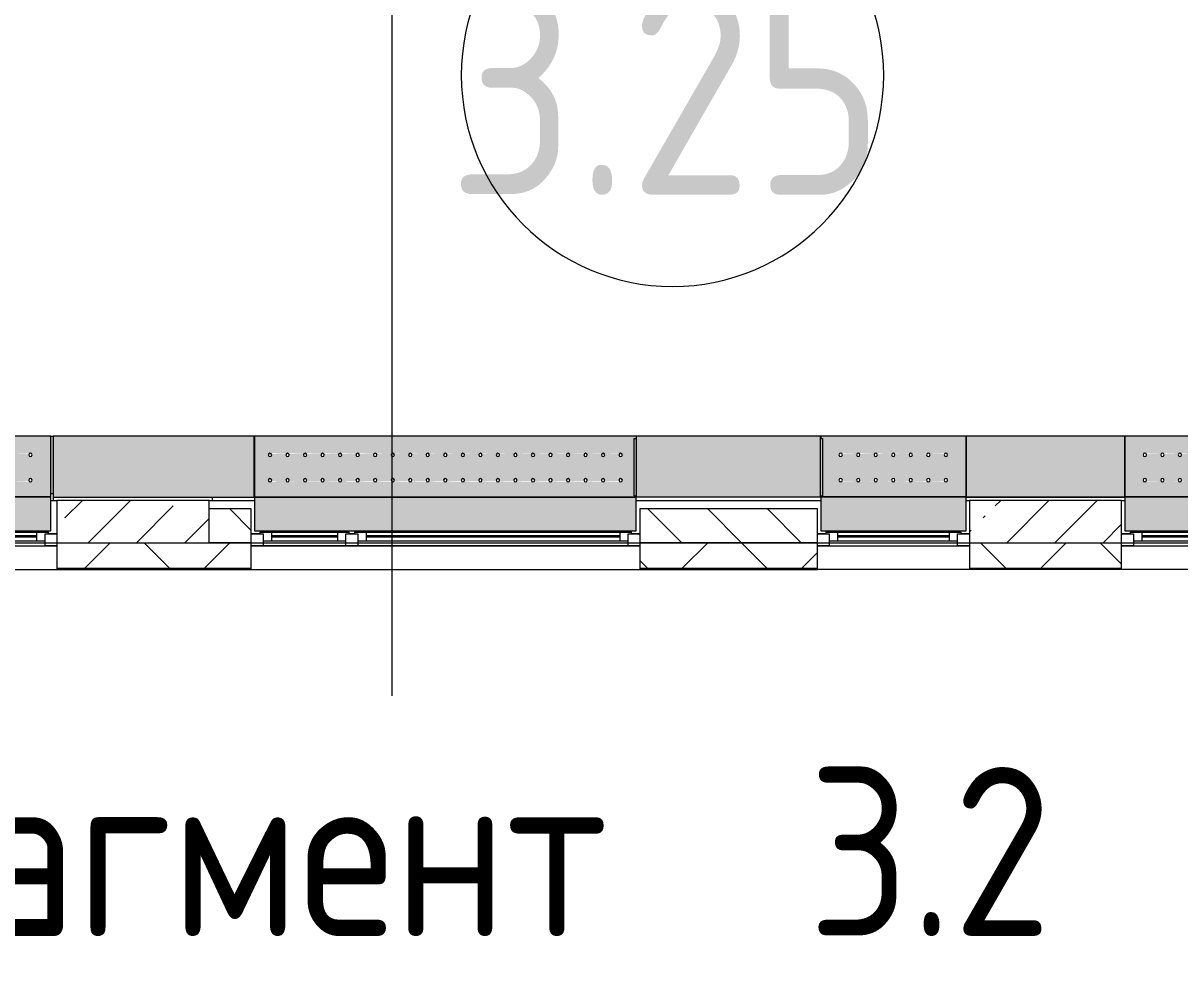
# Model space of a CAD drawing. Header units: millimetres. Extents: x 63482 to 319368, y -8553 to 29000.
# Drawn here: x 228219 to 235064, y -2699 to 2975 of the extents above; entities that cross this region are included whole.
import ezdxf

# ---------------------------------------------------------------- set-up
doc = ezdxf.new("R2010")
doc.units = ezdxf.units.MM
for name, color, linetype, lineweight in [('A-AREA-IDEN', 7, 'Continuous', 9), ('A-GLAZ-2', 7, 'Continuous', 5), ('A-WALL', 7, 'Continuous', 9), ('A-WALL-4', 7, 'Continuous', 5), ('I-WALL-2', 7, 'Continuous', 5), ('S-COLS', 7, 'Continuous', 5), ('Знаки', 7, 'Continuous', 5)]:
    doc.layers.add(name, color=color, linetype=linetype, lineweight=lineweight)
for name, color, linetype, lineweight, true_color in [('A-FLOR-2', 7, 'Continuous', 5, 0xaaaaaa), ('G-ANNO-TEXT-1', 7, 'Continuous', 9, 0x3c3c3c), ('Знаки-2', 7, 'Continuous', 5, 0xd7cfbf)]:
    doc.layers.add(name, color=color, linetype=linetype, lineweight=lineweight, true_color=true_color)
doc.styles.add('GOST Common_3', font='GOST_Common.ttf', dxfattribs={"width": 0.9, "height": 1250})
doc.styles.add('GOST Common_4', font='GOST_Common.ttf', dxfattribs={"width": 0.9, "height": 1000})

# ---------------------------------------------------------------- blocks, each defined once
blk = doc.blocks.new('BSC_Колонна _Прямоугольная - 250х900-23282983-Общий план 3 этажа с размещением фрагментов 3_1-3_8')
at = {"layer": 'S-COLS'}
h = blk.add_hatch(dxfattribs=at)
h.set_pattern_fill('FP_73', color=256, style=0, pattern_type=2)
h.set_pattern_definition([(45, (-99480, -25), (-285.1231, 285.1231), []), (45, (-99194.88, -25), (-285.1231, 285.1231), [504.031, -100.806, 16.764, -84.042])])
h.paths.add_polyline_path([(450, -125), (450, 125), (-450, 125), (-450, -125), (66.1, -125)])
for p, q in [((450, 125), (-450, 125)), ((-450, 125), (-450, -125)), ((450, -125), (450, 125)), ((-450, -125), (450, -125))]:
    blk.add_line(p, q, dxfattribs=at)
blk = doc.blocks.new('BSC_Колонна _Прямоугольная - 250х900-V89-Общий план 3 этажа с размещением фрагментов 3_1-3_8')
at = {"layer": 'S-COLS'}
h = blk.add_hatch(dxfattribs=at)
h.set_pattern_fill('FP_77', color=256, style=0, pattern_type=2)
h.set_pattern_definition([(45, (-94080, -25), (-285.1231, 285.1231), []), (45, (-93794.88, -25), (-285.1231, 285.1231), [504.031, -100.806, 16.764, -84.042])])
h.paths.add_polyline_path([(450, -125), (450, 125), (-450, 125), (-450, -125), (-33.7, -125)])
for p, q in [((450, 125), (-450, 125)), ((-450, 125), (-450, -125)), ((450, -125), (450, 125)), ((-450, -125), (450, -125))]:
    blk.add_line(p, q, dxfattribs=at)
blk = doc.blocks.new('120_Окно_СКБ_2Ст_Фрамуга сверху - 120_Окно_СКБ_2Ст_2300х2500_h_ ДОО-19727959-Общий план 3 этажа с размещением фрагментов 3_1-3_8')
at = {"layer": 'A-GLAZ-2'}
for p, q in [((-1150, -127), (-1150, -57)), ((-1150, -57), (-1080, -57)), ((1150, -57), (-1150, -57)), ((-1080, -57), (-1080, -127)), ((-1080, -57), (1080, -57)), ((520, -127), (520, -57)), ((520, -57), (590, -57)), ((590, -57), (590, -127)), ((1080, -127), (1080, -57)), ((1080, -57), (1150, -57)), ((1150, -57), (1150, -127)), ((-1080, -127), (-1150, -127)), ((-1150, -127), (-1100, -127)), ((-1080, -127), (-1100, -127)), ((-1100, -127), (-1100, -137)), ((520, -87), (-1080, -87)), ((-1080, -87), (-1080, -127)), ((-1030, -137), (-1030, -87)), ((-1030, -107), (470, -107)), ((470, -117), (-1030, -117)), ((470, -137), (470, -87)), ((520, -127), (520, -87)), ((590, -127), (520, -127)), ((540, -127), (520, -127)), ((540, -127), (570, -127)), ((540, -127), (570, -127)), ((540, -137), (540, -127)), ((590, -127), (570, -127)), ((570, -127), (570, -137)), ((1080, -87), (590, -87)), ((590, -87), (590, -127)), ((640, -137), (640, -87)), ((640, -107), (1030, -107)), ((1030, -117), (640, -117)), ((1030, -137), (1030, -87)), ((1080, -127), (1080, -87)), ((1150, -127), (1080, -127)), ((1100, -127), (1080, -127)), ((1100, -127), (1150, -127)), ((1100, -137), (1100, -127)), ((-1100, -137), (540, -137)), ((540, -137), (-1100, -137)), ((570, -137), (1100, -137)), ((1100, -137), (570, -137))]:
    blk.add_line(p, q, dxfattribs=at)
blk = doc.blocks.new('120_Окно_СКБ_1Ст - 120_Окно_СКБ_1Ст 900х2500_h_ с форточкой-V92-Общий план 3 этажа с размещением фрагментов 3_1-3_8')
at = {"layer": 'A-GLAZ-2'}
for p, q in [((-450, -127), (-450, -57)), ((-450, -57), (-380, -57)), ((450, -57), (-450, -57)), ((-380, -57), (-380, -127)), ((380, -127), (380, -57)), ((380, -57), (450, -57)), ((450, -57), (450, -127)), ((-380, -127), (-450, -127)), ((-450, -127), (-400, -127)), ((-380, -127), (-400, -127)), ((-400, -127), (-400, -137)), ((380, -87), (-380, -87)), ((-380, -87), (-380, -127)), ((-330, -137), (-330, -87)), ((-330, -107), (330, -107)), ((330, -117), (-330, -117)), ((330, -137), (330, -87)), ((380, -127), (380, -87)), ((450, -127), (380, -127)), ((400, -127), (380, -127)), ((400, -127), (450, -127)), ((400, -137), (400, -127)), ((-400, -137), (400, -137)), ((400, -137), (-400, -137))]:
    blk.add_line(p, q, dxfattribs=at)
blk = doc.blocks.new('120_Окно_СКБ_1Ст - 120_Окно_СКБ_1Ст 900х2500_h_ с форточкой-V93-Общий план 3 этажа с размещением фрагментов 3_1-3_8')
at = {"layer": 'A-GLAZ-2'}
for p, q in [((-450, -127), (-450, -57)), ((-450, -57), (-380, -57)), ((450, -57), (-450, -57)), ((-380, -57), (-380, -127)), ((380, -127), (380, -57)), ((380, -57), (450, -57)), ((450, -57), (450, -127)), ((-380, -127), (-450, -127)), ((-450, -127), (-400, -127)), ((-380, -127), (-400, -127)), ((-400, -127), (-400, -137)), ((380, -87), (-380, -87)), ((-380, -87), (-380, -127)), ((-330, -137), (-330, -87)), ((-330, -107), (330, -107)), ((330, -117), (-330, -117)), ((330, -137), (330, -87)), ((380, -127), (380, -87)), ((450, -127), (380, -127)), ((400, -127), (380, -127)), ((400, -127), (450, -127)), ((400, -137), (400, -127)), ((-400, -137), (400, -137)), ((400, -137), (-400, -137))]:
    blk.add_line(p, q, dxfattribs=at)
blk = doc.blocks.new('Зашивка радиатора_ с перфорацией М1_1 - Зашивка радиатора_ с перфорацией М1_1-V252-Общий план 3 этажа с размещением фрагментов 3_1-3_8')
at = {"layer": 'Знаки-2'}
blk.add_hatch(color=256, dxfattribs=at).paths.add_polyline_path([(-383.4, 380), (-430, 380), (-430, 180), (430, 180), (430, 380), (116.6, 380)])
h = blk.add_hatch(color=256, dxfattribs=at)
h.paths.add_polyline_path([(-383.4, 180), (-430, 180), (-430, -179.9), (430.2, -179.9), (430.2, 180), (116.6, 180)])
h.paths.add_polyline_path([(-310.3, 90.4), (-307.7, 90), (320.9, 85.4), (320.9, 75.4), (312.2, 70.4), (303.6, 75.4), (303.6, 85.4), (307.2, 89), (217.2, 85.4), (217.2, 75.4), (208.5, 70.4), (199.8, 75.4), (199.8, 85.4), (203.5, 89), (113.4, 85.4), (113.4, 75.4), (104.7, 70.4), (96.1, 75.4), (96.1, 85.4), (99.7, 89), (9.7, 85.4), (9.7, 75.4), (1, 70.4), (-7.7, 75.4), (-7.7, 85.4), (-4, 89), (-94.1, 85.4), (-94.1, 75.4), (-102.8, 70.4), (-111.4, 75.4), (-111.4, 85.4), (-107.8, 89), (-197.8, 85.4), (-197.8, 75.4), (-206.5, 70.4), (-215.2, 75.4), (-215.2, 85.4), (-211.5, 89), (-301.6, 85.4), (-301.6, 75.4), (-310.3, 70.4), (-318.9, 75.4), (-318.9, 85.4), (-312.8, 90)])
h.paths.add_polyline_path([(-102.8, -59.6), (-94.1, -64.6), (-94.1, -74.6), (-97.8, -78.3), (-7.7, -74.6), (-7.7, -64.6), (1, -59.6), (9.7, -64.6), (9.7, -74.6), (6, -78.3), (96.1, -74.6), (96.1, -64.6), (104.7, -59.6), (113.4, -64.6), (113.4, -74.6), (116.6, -78.3), (199.8, -74.6), (199.8, -64.6), (208.5, -59.6), (217.2, -64.6), (217.2, -74.6), (213.5, -78.3), (303.6, -74.6), (303.6, -64.6), (312.2, -59.6), (320.9, -64.6), (320.9, -74.6), (312.2, -79.6), (309.7, -79.3), (-318.9, -74.6), (-318.9, -64.6), (-310.3, -59.6), (-301.6, -64.6), (-301.6, -74.6), (-305.3, -78.3), (-215.2, -74.6), (-215.2, -64.6), (-206.5, -59.6), (-197.8, -64.6), (-197.8, -74.6), (-201.5, -78.3), (-111.4, -74.6), (-111.4, -64.6), (-105.3, -60)])
at = {"layer": 'Знаки'}
for p, q in [((430, 380), (-430, 380)), ((-430, 380), (-430, 180)), ((430, 180), (430, 380)), ((-430, 180), (430, 180)), ((430.2, 180), (-430, 180)), ((-430, 180), (-430, -179.9)), ((430.2, -179.9), (430.2, 180)), ((-430, -179.9), (430.2, -179.9))]:
    blk.add_line(p, q, dxfattribs=at)
for centre, start, end in [((-310.3, 80.4), 180, 0), ((-310.3, 80.4), 0, 180), ((-206.5, 80.4), 0, 180), ((-206.5, 80.4), 180, 360), ((-102.8, 80.4), 0, 180), ((-102.8, 80.4), 180, 0), ((1, 80.4), 0, 180), ((1, 80.4), 180, 0), ((104.7, 80.4), 0, 180), ((104.7, 80.4), 180, 360), ((208.5, 80.4), 0, 180), ((208.5, 80.4), 180, 0), ((312.2, 80.4), 0, 180), ((312.2, 80.4), 180, 0), ((-310.3, -69.6), 0, 180), ((-206.5, -69.6), 0, 180), ((-102.8, -69.6), 0, 180), ((1, -69.6), 0, 180), ((104.7, -69.6), 0, 180), ((208.5, -69.6), 0, 180), ((312.2, -69.6), 0, 180), ((-310.3, -69.6), 180, 0), ((-206.5, -69.6), 180, 0), ((-102.8, -69.6), 180, 0), ((1, -69.6), 180, 0), ((104.7, -69.6), 180, 0), ((208.5, -69.6), 180, 0), ((312.2, -69.6), 180, 0)]:
    blk.add_arc(centre, 10, start, end, dxfattribs=at)
blk = doc.blocks.new('Зашивка радиатора_ с перфорацией М7_1 - Зашивка радиатора_ с перфорацией М7_1-31137119-Общий план 3 этажа с размещением фрагментов 3_1-3_8')
at = {"layer": 'Знаки-2'}
blk.add_hatch(color=256, dxfattribs=at).paths.add_polyline_path([(-357.9, 380), (-370, 380), (-370, 180), (1890, 180), (1890, 380), (142.1, 380)])
h = blk.add_hatch(color=256, dxfattribs=at)
h.paths.add_polyline_path([(142.1, 180), (-370, 179.5), (-367.5, 172.6), (-358.2, 167.3), (-360.8, -167.4), (-370, -167.4), (-370, -179.9), (1890, -179.9), (1890, 180), (642.1, 180)])
h.paths.add_polyline_path([(1278.7, 90.4), (1806.2, 85.4), (1806.2, 75.4), (1797.5, 70.4), (1788.8, 75.4), (1788.8, 85.4), (1792.5, 89), (1702.4, 85.4), (1702.4, 75.4), (1693.7, 70.4), (1685.1, 75.4), (1685.1, 85.4), (1688.7, 89), (1598.7, 85.4), (1598.7, 75.4), (1590, 70.4), (1581.3, 75.4), (1581.3, 85.4), (1585, 89), (1494.9, 85.4), (1494.9, 75.4), (1486.2, 70.4), (1477.6, 75.4), (1477.6, 85.4), (1481.2, 89), (1391.2, 85.4), (1391.2, 75.4), (1382.5, 70.4), (1373.8, 75.4), (1373.8, 85.4), (1377.5, 89), (1287.4, 85.4), (1287.4, 75.4), (1278.7, 70.4), (1270.1, 75.4), (1270.1, 85.4), (1273.7, 89), (1183.7, 85.4), (1183.7, 75.4), (1175, 70.4), (1166.3, 75.4), (1166.3, 85.4), (1170, 89), (1079.9, 85.4), (1079.9, 75.4), (1071.2, 70.4), (1062.6, 75.4), (1062.6, 85.4), (1066.2, 89), (976.2, 85.4), (976.2, 75.4), (967.5, 70.4), (958.8, 75.4), (958.8, 85.4), (962.5, 89), (872.4, 85.4), (872.4, 75.4), (863.7, 70.4), (855.1, 75.4), (855.1, 85.4), (858.7, 89), (768.7, 85.4), (768.7, 75.4), (760, 70.4), (751.3, 75.4), (751.3, 85.4), (755, 89), (664.9, 85.4), (664.9, 75.4), (656.2, 70.4), (647.6, 75.4), (647.6, 85.4), (651.2, 89), (561.2, 85.4), (561.2, 75.4), (552.5, 70.4), (543.8, 75.4), (543.8, 85.4), (547.5, 89), (457.4, 85.4), (457.4, 75.4), (448.7, 70.4), (440.1, 75.4), (440.1, 85.4), (443.7, 89), (353.7, 85.4), (353.7, 75.4), (345, 70.4), (336.3, 75.4), (336.3, 85.4), (340, 89), (249.9, 85.4), (249.9, 75.4), (241.2, 70.4), (232.6, 75.4), (232.6, 85.4), (236.2, 89), (146.2, 85.4), (146.2, 75.4), (137.5, 70.4), (128.8, 75.4), (128.8, 85.4), (132.5, 89), (42.4, 85.4), (42.4, 75.4), (33.7, 70.4), (25.1, 75.4), (25.1, 85.4), (28.7, 89), (-61.3, 85.4), (-61.3, 75.4), (-70, 70.4), (-78.7, 75.4), (-78.7, 85.4), (-75, 89), (-165.1, 85.4), (-165.1, 75.4), (-173.8, 70.4), (-182.4, 75.4), (-182.4, 85.4), (-178.8, 89), (-268.8, 85.4), (-268.8, 75.4), (-277.5, 70.4), (-286.2, 75.4), (-286.2, 85.4), (-277.5, 90.4), (-274.9, 90), (1175, 90.4)])
h.paths.add_polyline_path([(1486.2, -59.6), (1494.9, -64.6), (1494.9, -74.6), (1491.2, -78.3), (1581.3, -74.6), (1581.3, -64.6), (1590, -59.6), (1598.7, -64.6), (1598.7, -74.6), (1595, -78.3), (1685.1, -74.6), (1685.1, -64.6), (1693.7, -59.6), (1702.4, -64.6), (1702.4, -74.6), (1698.7, -78.3), (1788.8, -74.6), (1788.8, -64.6), (1797.5, -59.6), (1806.2, -64.6), (1806.2, -74.6), (1797.5, -79.6), (1794.9, -79.3), (-286.2, -74.6), (-286.2, -64.6), (-277.5, -59.6), (-268.8, -64.6), (-268.8, -74.6), (-272.5, -78.3), (-182.4, -74.6), (-182.4, -64.6), (-173.8, -59.6), (-165.1, -64.6), (-165.1, -74.6), (-168.8, -78.3), (-78.7, -74.6), (-78.7, -64.6), (-70, -59.6), (-61.3, -64.6), (-61.3, -74.6), (-65, -78.3), (25.1, -74.6), (25.1, -64.6), (33.7, -59.6), (42.4, -64.6), (42.4, -74.6), (38.7, -78.3), (128.8, -74.6), (128.8, -64.6), (137.5, -59.6), (146.2, -64.6), (146.2, -74.6), (142.5, -78.3), (232.6, -74.6), (232.6, -64.6), (241.2, -59.6), (249.9, -64.6), (249.9, -74.6), (246.2, -78.3), (336.3, -74.6), (336.3, -64.6), (345, -59.6), (353.7, -64.6), (353.7, -74.6), (350, -78.3), (440.1, -74.6), (440.1, -64.6), (448.7, -59.6), (457.4, -64.6), (457.4, -74.6), (453.7, -78.3), (543.8, -74.6), (543.8, -64.6), (552.5, -59.6), (561.2, -64.6), (561.2, -74.6), (557.5, -78.3), (647.6, -74.6), (647.6, -64.6), (656.2, -59.6), (664.9, -64.6), (664.9, -74.6), (661.2, -78.3), (751.3, -74.6), (751.3, -64.6), (760, -59.6), (768.7, -64.6), (768.7, -74.6), (765, -78.3), (855.1, -74.6), (855.1, -64.6), (863.7, -59.6), (872.4, -64.6), (872.4, -74.6), (868.7, -78.3), (958.8, -74.6), (958.8, -64.6), (967.5, -59.6), (976.2, -64.6), (976.2, -74.6), (972.5, -78.3), (1062.6, -74.6), (1062.6, -64.6), (1071.2, -59.6), (1079.9, -64.6), (1079.9, -74.6), (1076.2, -78.3), (1166.3, -74.6), (1166.3, -64.6), (1175, -59.6), (1183.7, -64.6), (1183.7, -74.6), (1180, -78.3), (1270.1, -74.6), (1270.1, -64.6), (1278.7, -59.6), (1287.4, -64.6), (1287.4, -74.6), (1283.7, -78.3), (1373.8, -74.6), (1373.8, -64.6), (1382.5, -59.6), (1391.2, -64.6), (1391.2, -74.6), (1387.5, -78.3), (1477.6, -74.6), (1477.6, -64.6), (1483.7, -60)])
at = {"layer": 'Знаки'}
for p, q in [((1890, 380), (-370, 380)), ((-370, 380), (-370, 180)), ((1890, 180), (1890, 380)), ((-370, 180), (1890, 180)), ((1890, 180), (-370, 180)), ((1890, -179.9), (1890, 180)), ((-370, -179.9), (1890, -179.9))]:
    blk.add_line(p, q, dxfattribs=at)
for centre, start, end in [((-277.5, 80.4), 0, 180), ((-277.5, 80.4), 180, 360), ((-173.8, 80.4), 0, 180), ((-173.8, 80.4), 180, 0), ((-70, 80.4), 0, 180), ((-70, 80.4), 180, 0), ((33.7, 80.4), 0, 180), ((33.7, 80.4), 180, 360), ((137.5, 80.4), 0, 180), ((137.5, 80.4), 180, 0), ((241.2, 80.4), 0, 180), ((241.2, 80.4), 180, 0), ((345, 80.4), 0, 180), ((345, 80.4), 180, 0), ((448.7, 80.4), 0, 180), ((448.7, 80.4), 180, 0), ((552.5, 80.4), 0, 180), ((552.5, 80.4), 180, 360), ((656.2, 80.4), 0, 180), ((656.2, 80.4), 180, 0), ((760, 80.4), 0, 180), ((760, 80.4), 180, 0), ((863.7, 80.4), 0, 180), ((863.7, 80.4), 180, 0), ((967.5, 80.4), 0, 180), ((967.5, 80.4), 180, 0), ((1071.2, 80.4), 0, 180), ((1071.2, 80.4), 180, 0), ((1175, 80.4), 0, 180), ((1175, 80.4), 180, 0), ((1278.7, 80.4), 0, 180), ((1278.7, 80.4), 180, 0), ((1382.5, 80.4), 0, 180), ((1382.5, 80.4), 180, 0), ((1486.2, 80.4), 0, 180), ((1486.2, 80.4), 180, 360), ((1590, 80.4), 0, 180), ((1590, 80.4), 180, 0), ((1693.7, 80.4), 0, 180), ((1693.7, 80.4), 180, 360), ((1797.5, 80.4), 0, 180), ((1797.5, 80.4), 180, 0), ((-277.5, -69.6), 0, 180), ((-173.8, -69.6), 0, 180), ((-70, -69.6), 0, 180), ((33.7, -69.6), 0, 180), ((137.5, -69.6), 0, 180), ((241.2, -69.6), 0, 180), ((345, -69.6), 0, 180), ((448.7, -69.6), 0, 180), ((552.5, -69.6), 0, 180), ((656.2, -69.6), 0, 180), ((760, -69.6), 0, 180), ((863.7, -69.6), 0, 180), ((967.5, -69.6), 0, 180), ((1071.2, -69.6), 0, 180), ((1175, -69.6), 0, 180), ((1278.7, -69.6), 0, 180), ((1382.5, -69.6), 0, 180), ((1486.2, -69.6), 0, 180), ((1590, -69.6), 0, 180), ((1693.7, -69.6), 0, 180), ((1797.5, -69.6), 0, 180), ((-277.5, -69.6), 180, 0), ((-173.8, -69.6), 180, 0), ((-70, -69.6), 180, 0), ((33.7, -69.6), 180, 0), ((137.5, -69.6), 180, 0), ((241.2, -69.6), 180, 0), ((345, -69.6), 180, 0), ((448.7, -69.6), 180, 0), ((552.5, -69.6), 180, 0), ((656.2, -69.6), 180, 0), ((760, -69.6), 180, 0), ((863.7, -69.6), 180, 0), ((967.5, -69.6), 180, 0), ((1071.2, -69.6), 180, 0), ((1175, -69.6), 180, 0), ((1278.7, -69.6), 180, 0), ((1382.5, -69.6), 180, 0), ((1486.2, -69.6), 180, 0), ((1590, -69.6), 180, 0), ((1693.7, -69.6), 180, 0), ((1797.5, -69.6), 180, 0)]:
    blk.add_arc(centre, 10, start, end, dxfattribs=at)
blk = doc.blocks.new('Зашивка радиатора_ с перфорацией М1_1 - Зашивка радиатора_ с перфорацией М1_1-V253-Общий план 3 этажа с размещением фрагментов 3_1-3_8')
at = {"layer": 'Знаки-2'}
blk.add_hatch(color=256, dxfattribs=at).paths.add_polyline_path([(33.8, 380), (-430, 380), (-430, 180), (430, 180), (430, 380)])
h = blk.add_hatch(color=256, dxfattribs=at)
h.paths.add_polyline_path([(419.5, 180), (-430, 180), (-430, -179.9), (430.2, -179.9), (430.2, -166.9), (419.5, -166.9), (423.1, 173.1), (430.2, 173.1), (430.2, 180)])
h.paths.add_polyline_path([(-310.3, 90.4), (-307.7, 90), (320.9, 85.4), (320.9, 75.4), (312.2, 70.4), (303.6, 75.4), (303.6, 85.4), (307.2, 89), (217.2, 85.4), (217.2, 75.4), (208.5, 70.4), (199.8, 75.4), (199.8, 85.4), (203.5, 89), (113.4, 85.4), (113.4, 75.4), (104.7, 70.4), (96.1, 75.4), (96.1, 85.4), (99.7, 89), (9.7, 85.4), (9.7, 75.4), (1, 70.4), (-7.7, 75.4), (-7.7, 85.4), (-4, 89), (-94.1, 85.4), (-94.1, 75.4), (-102.8, 70.4), (-111.4, 75.4), (-111.4, 85.4), (-107.8, 89), (-197.8, 85.4), (-197.8, 75.4), (-206.5, 70.4), (-215.2, 75.4), (-215.2, 85.4), (-211.5, 89), (-301.6, 85.4), (-301.6, 75.4), (-310.3, 70.4), (-318.9, 75.4), (-318.9, 85.4), (-312.8, 90)])
h.paths.add_polyline_path([(-206.5, -59.6), (-197.8, -64.6), (-197.8, -74.6), (-201.5, -78.3), (-111.4, -74.6), (-111.4, -64.6), (-102.8, -59.6), (-94.1, -64.6), (-94.1, -74.6), (-97.8, -78.3), (-7.7, -74.6), (-7.7, -64.6), (1, -59.6), (9.7, -64.6), (9.7, -74.6), (6, -78.3), (96.1, -74.6), (96.1, -64.6), (104.7, -59.6), (113.4, -64.6), (113.4, -74.6), (109.7, -78.3), (199.8, -74.6), (199.8, -64.6), (208.5, -59.6), (217.2, -64.6), (217.2, -74.6), (213.5, -78.3), (303.6, -74.6), (303.6, -64.6), (312.2, -59.6), (320.9, -64.6), (320.9, -74.6), (312.2, -79.6), (309.7, -79.3), (-318.9, -74.6), (-318.9, -64.6), (-310.3, -59.6), (-301.6, -64.6), (-301.6, -74.6), (-305.3, -78.3), (-215.2, -74.6), (-215.2, -64.6), (-209.1, -60)])
at = {"layer": 'Знаки'}
for p, q in [((430, 380), (-430, 380)), ((-430, 380), (-430, 180)), ((430, 180), (430, 380)), ((-430, 180), (430, 180)), ((430.2, 180), (-430, 180)), ((-430, 180), (-430, -179.9)), ((430.2, 173.1), (430.2, 180)), ((-430, -179.9), (430.2, -179.9)), ((430.2, -179.9), (430.2, -166.9))]:
    blk.add_line(p, q, dxfattribs=at)
for centre, start, end in [((-310.3, 80.4), 180, 0), ((-310.3, 80.4), 0, 180), ((-206.5, 80.4), 0, 180), ((-206.5, 80.4), 180, 360), ((-102.8, 80.4), 0, 180), ((-102.8, 80.4), 180, 0), ((1, 80.4), 0, 180), ((1, 80.4), 180, 0), ((104.7, 80.4), 0, 180), ((104.7, 80.4), 180, 360), ((208.5, 80.4), 0, 180), ((208.5, 80.4), 180, 0), ((312.2, 80.4), 0, 180), ((312.2, 80.4), 180, 0), ((-310.3, -69.6), 0, 180), ((-206.5, -69.6), 0, 180), ((-102.8, -69.6), 0, 180), ((1, -69.6), 0, 180), ((104.7, -69.6), 0, 180), ((208.5, -69.6), 0, 180), ((312.2, -69.6), 0, 180), ((-310.3, -69.6), 180, 0), ((-206.5, -69.6), 180, 0), ((-102.8, -69.6), 180, 0), ((1, -69.6), 180, 0), ((104.7, -69.6), 180, 0), ((208.5, -69.6), 180, 0), ((312.2, -69.6), 180, 0)]:
    blk.add_arc(centre, 10, start, end, dxfattribs=at)
blk = doc.blocks.new('Зашивка без перфорации М3_2_1 - М3_2_2-31135864-Общий план 3 этажа с размещением фрагментов 3_1-3_8')
at = {"layer": 'Знаки-2'}
blk.add_hatch(color=256, dxfattribs=at).paths.add_polyline_path([(-178.3, 180), (-430, 180), (-430, -179.9), (760.2, -179.9), (760.2, 180), (321.7, 180)])
at = {"layer": 'Знаки'}
for p, q in [((760.2, 180), (-430, 180)), ((-430, 180), (-430, -179.9)), ((760.2, -179.9), (760.2, 180)), ((-430, -179.9), (760.2, -179.9))]:
    blk.add_line(p, q, dxfattribs=at)
blk = doc.blocks.new('Зашивка без перфорации М3_2_1 - М3_2_3-31137425-Общий план 3 этажа с размещением фрагментов 3_1-3_8')
at = {"layer": 'Знаки-2'}
blk.add_hatch(color=256, dxfattribs=at).paths.add_polyline_path([(510.2, 180), (-430, 180), (-430, -179.9), (510.2, -179.9), (510.2, 28.7)])
at = {"layer": 'Знаки'}
for p, q in [((510.2, 180), (-430, 180)), ((-430, 180), (-430, -179.9)), ((510.2, -179.9), (510.2, 180)), ((-430, -179.9), (510.2, -179.9))]:
    blk.add_line(p, q, dxfattribs=at)
blk = doc.blocks.new('Зашивка без перфорации М3 - М3_26-31190016-Общий план 3 этажа с размещением фрагментов 3_1-3_8')
at = {"layer": 'Знаки-2'}
blk.add_hatch(color=256, dxfattribs=at).paths.add_polyline_path([(-327.6, 180), (-430, 180), (-430, -179.9), (660.2, -179.9), (660.2, 180), (172.4, 180)])
at = {"layer": 'Знаки'}
for p, q in [((660.2, 180), (-430, 180)), ((-430, 180), (-430, -179.9)), ((660.2, -179.9), (660.2, 180)), ((-430, -179.9), (660.2, -179.9))]:
    blk.add_line(p, q, dxfattribs=at)
blk = doc.blocks.new('Зашивка_ опоясывающая панель - Зашивка_ опоясывающая панель Т2_1-31135794-Общий план 3 этажа с размещением фрагментов 3_1-3_8')
at = {"layer": 'Знаки-2'}
blk.add_hatch(color=256, dxfattribs=at).paths.add_polyline_path([(-410.8, -160), (-410.8, 180), (-425.7, 179.9), (-425.7, -160)])
at = {"layer": 'Знаки'}
for p, q in [((-430, 180), (-406, 180)), ((-425.7, -160), (-410.8, -160))]:
    blk.add_line(p, q, dxfattribs=at)
blk = doc.blocks.new('Зашивка_ опоясывающая панель - Зашивка_ опоясывающая панель Т2_1-V266-Общий план 3 этажа с размещением фрагментов 3_1-3_8')
at = {"layer": 'Знаки-2'}
blk.add_hatch(color=256, dxfattribs=at).paths.add_polyline_path([(-418.3, -160), (-418, -160), (-418.3, -103.6)])
blk = doc.blocks.new('Зашивка_ опоясывающая панель - Зашивка_ опоясывающая панель-V267-Общий план 3 этажа с размещением фрагментов 3_1-3_8')
at = {"layer": 'Знаки-2'}
blk.add_hatch(color=256, dxfattribs=at).paths.add_polyline_path([(-430, -160), (-418.2, -160), (-418.2, 180), (-430, 180), (-430, -15.6)])
at = {"layer": 'Знаки'}
for p, q in [((-430, -160), (-430, 180)), ((-430, 180), (-418.2, 180)), ((-430, -160), (-418.2, -160))]:
    blk.add_line(p, q, dxfattribs=at)
blk = doc.blocks.new('Зашивка_ опоясывающая панель - Зашивка_ опоясывающая панель-V268-Общий план 3 этажа с размещением фрагментов 3_1-3_8')
at = {"layer": 'Знаки-2'}
blk.add_hatch(color=256, dxfattribs=at).paths.add_polyline_path([(-406, -160), (-406, 180), (-418, 180), (-418, -160)])
at = {"layer": 'Знаки'}
for p, q in [((-418, 180), (-406, 180)), ((-406, 180), (-406, -160)), ((-418, -160), (-406, -160))]:
    blk.add_line(p, q, dxfattribs=at)
blk = doc.blocks.new('Марка_Помещения - Номер-25198446-Общий план 3 этажа с размещением фрагментов 3_1-3_8')
at = {"layer": 'A-AREA-IDEN'}
for start, end in [(360, 180), (180, 360)]:
    blk.add_arc((0, 0), 2.5, start, end, dxfattribs=at)

msp = doc.modelspace()

# ---------------------------------------------------------------- hatches: boundary and pattern name
at = {"layer": 'A-WALL-4'}
h = msp.add_hatch(dxfattribs=at)
h.set_pattern_fill('FP_50', color=256, style=0, pattern_type=2)
h.set_pattern_definition([(135, (134788.6, 0), (-176.7767, -176.7767), [])])
h.paths.add_polyline_path([(256218.6, -100), (256218.6, 100), (255918.6, 100), (255918.6, -100)])
h.paths.add_polyline_path([(243718.6, -100), (244618.6, -100), (244618.6, 100), (243718.6, 100)])
h.paths.add_polyline_path([(254118.6, -100), (254118.6, 100), (253618.6, 100), (253618.6, -100), (253834, -100)])
h.paths.add_polyline_path([(245518.6, -100), (246418.6, -100), (246418.6, 100), (245518.6, 100)])
h.paths.add_polyline_path([(251334.1, -100), (251818.6, -100), (251818.6, 100), (250768.6, 100), (250768.6, -100), (250834.1, -100)])
h.paths.add_polyline_path([(248218.6, -100), (248468.6, -100), (248468.6, 100), (248218.6, 100)])
h.paths.add_polyline_path([(236518.6, -100), (236518.6, 100), (235618.6, 100), (235618.6, -100), (236334.6, -100)])
h.paths.add_polyline_path([(237418.6, -100), (237668.6, -100), (237668.6, 100), (237418.6, 100)])
h.paths.add_polyline_path([(232834.8, -100), (232918.6, -100), (232918.6, 100), (231868.6, 100), (231868.6, -100), (232334.8, -100)])
h.paths.add_polyline_path([(239968.6, -100), (241018.6, -100), (241018.6, 100), (239968.6, 100)])
h.paths.add_polyline_path([(229334.9, -100), (229568.6, -100), (229568.6, 100), (229318.6, 100), (229318.6, -100)])
h.paths.add_polyline_path([(226718.6, -100), (227518.6, -100), (227518.6, 100), (226718.6, 100)])
h = msp.add_hatch(dxfattribs=at)
h.set_pattern_fill('FP_52', color=256, style=0, pattern_type=2)
h.set_pattern_definition([(45, (134788.6, 0), (-353.5534, 353.5534), []), (135, (134788.6, 0), (-353.5534, -353.5534), [])])
h.paths.add_polyline_path([(259333.8, -250), (259868.6, -250), (259868.6, -100), (258518.6, -100), (258518.6, -250), (258833.8, -250)])
h.paths.add_polyline_path([(255333.9, -250), (256218.6, -250), (256218.6, -100), (255018.6, -100), (255018.6, -250)])
h.paths.add_polyline_path([(242334.4, -250), (242818.6, -250), (242818.6, -100), (241918.6, -100), (241918.6, -250)])
h.paths.add_polyline_path([(243834.4, -250), (244618.6, -250), (244618.6, -100), (243718.6, -100), (243718.6, -250)])
h.paths.add_polyline_path([(245518.6, -250), (246418.6, -250), (246418.6, -100), (245518.6, -100)])
h.paths.add_polyline_path([(254118.6, -250), (254118.6, -100), (252718.6, -100), (252718.6, -250), (253834, -250)])
h.paths.add_polyline_path([(247318.6, -250), (248468.6, -250), (248468.6, -100), (247318.6, -100)])
h.paths.add_polyline_path([(251334.1, -250), (251818.6, -250), (251818.6, -100), (250768.6, -100), (250768.6, -250), (250834.1, -250)])
h.paths.add_polyline_path([(237334.6, -250), (237668.6, -250), (237668.6, -100), (235618.6, -100), (235618.6, -250), (236518.6, -250)])
h.paths.add_polyline_path([(240834.4, -250), (241018.6, -250), (241018.6, -100), (239968.6, -100), (239968.6, -250), (240334.5, -250)])
h.paths.add_polyline_path([(228418.6, -250), (229568.6, -250), (229568.6, -100), (228418.6, -100)])
h.paths.add_polyline_path([(231868.6, -250), (232918.6, -250), (232918.6, -100), (231868.6, -100)])
h.paths.add_polyline_path([(233818.6, -250), (234718.6, -250), (234718.6, -100), (233818.6, -100)])
h.paths.add_polyline_path([(227518.6, -250), (227518.6, -100), (226718.6, -100), (226718.6, -250), (227335, -250)])
h.paths.add_polyline_path([(224335.1, -250), (225818.6, -250), (225818.6, -100), (223998.6, -100), (223998.6, -250)])

# ---------------------------------------------------------------- linework, layer by layer
at = {"layer": 'A-FLOR-2'}
for p, q in [((228398.1, 150), (228398.1, 170)), ((229338.1, 170), (229338.1, 150)), ((233798.6, 170), (234738.1, 170)), ((234738.1, 170), (234738.1, 150))]:
    msp.add_line(p, q, dxfattribs=at)
at = {"layer": 'A-WALL'}
for p, q in [((229318.6, -100), (229568.6, -100)), ((229568.6, -100), (229318.6, -100)), ((231868.6, -100), (232918.6, -100)), ((232918.6, -100), (231868.6, -100)), ((228418.6, -250), (229568.6, -250)), ((228418.6, -253), (229568.6, -253)), ((231868.6, -250), (232918.6, -250)), ((231868.6, -253), (232918.6, -253)), ((233818.6, -250), (234718.6, -250)), ((233818.6, -253), (234718.6, -253))]:
    msp.add_line(p, q, dxfattribs=at)
at = {"layer": 'A-WALL-4'}
for p, q in [((229568.6, 100), (229318.6, 100)), ((229568.6, -258), (229568.6, 100)), ((232918.6, 100), (231868.6, 100)), ((231868.6, 100), (231868.6, -258)), ((232918.6, -258), (232918.6, 100)), ((227518.6, -100), (228418.6, -100)), ((228418.6, -100), (228418.6, -258)), ((229568.6, -100), (231868.6, -100)), ((232918.6, -100), (233818.6, -100)), ((233818.6, -100), (233818.6, -258)), ((234718.6, -258), (234718.6, -100)), ((234718.6, -100), (235618.6, -100)), ((223990.6, -258), (232918.6, -258)), ((244618.6, -258), (232918.6, -258))]:
    msp.add_line(p, q, dxfattribs=at)
at = {"layer": 'G-ANNO-TEXT-1'}
msp.add_line((230401.3, 6545.5), (230401.3, -1005.5), dxfattribs=at)
at = {"layer": 'I-WALL-2'}
for p, q in [((228381.6, 150), (228418.6, 150)), ((229318.6, 150), (229586.9, 150)), ((231846.9, 150), (232938.6, 150)), ((233798.6, 150), (233818.6, 150)), ((234718.6, 150), (234738.6, 150))]:
    msp.add_line(p, q, dxfattribs=at)

# ---------------------------------------------------------------- block references
at = {"layer": 'A-AREA-IDEN', "xscale": 499.9999999999995, "yscale": 499.9999999999995, "zscale": 499.9999999999995}
msp.add_blockref('Марка_Помещения - Номер-25198446-Общий план 3 этажа с размещением фрагментов 3_1-3_8', (232061.2, 2666.5), dxfattribs=at)
at = {"layer": 'A-GLAZ-2', "rotation": 180}
for name, p in [('120_Окно_СКБ_1Ст - 120_Окно_СКБ_1Ст 900х2500_h_ с форточкой-V93-Общий план 3 этажа с размещением фрагментов 3_1-3_8', (227968.6, -175)), ('120_Окно_СКБ_2Ст_Фрамуга сверху - 120_Окно_СКБ_2Ст_2300х2500_h_ ДОО-19727959-Общий план 3 этажа с размещением фрагментов 3_1-3_8', (230718.6, -175)), ('120_Окно_СКБ_1Ст - 120_Окно_СКБ_1Ст 900х2500_h_ с форточкой-V92-Общий план 3 этажа с размещением фрагментов 3_1-3_8', (233368.6, -175)), ('120_Окно_СКБ_1Ст - 120_Окно_СКБ_1Ст 900х2500_h_ с форточкой-V93-Общий план 3 этажа с размещением фрагментов 3_1-3_8', (235168.6, -175))]:
    msp.add_blockref(name, p, dxfattribs=at)
at = {"layer": 'S-COLS'}
for name, p in [('BSC_Колонна _Прямоугольная - 250х900-V89-Общий план 3 этажа с размещением фрагментов 3_1-3_8', (228868.6, 25)), ('BSC_Колонна _Прямоугольная - 250х900-23282983-Общий план 3 этажа с размещением фрагментов 3_1-3_8', (234268.6, 25))]:
    msp.add_blockref(name, p, dxfattribs=at)
at = {"layer": 'Знаки', "rotation": 180}
for name, p in [('Зашивка радиатора_ с перфорацией М1_1 - Зашивка радиатора_ с перфорацией М1_1-V252-Общий план 3 этажа с размещением фрагментов 3_1-3_8', (227951.6, 350.5)), ('Зашивка без перфорации М3_2_1 - М3_2_2-31135864-Общий план 3 этажа с размещением фрагментов 3_1-3_8', (229156.6, 350)), ('Зашивка радиатора_ с перфорацией М7_1 - Зашивка радиатора_ с перфорацией М7_1-31137119-Общий план 3 этажа с размещением фрагментов 3_1-3_8', (231476.9, 350)), ('Зашивка без перфорации М3 - М3_26-31190016-Общий план 3 этажа с размещением фрагментов 3_1-3_8', (232507.1, 350.5)), ('Зашивка радиатора_ с перфорацией М1_1 - Зашивка радиатора_ с перфорацией М1_1-V253-Общий план 3 этажа с размещением фрагментов 3_1-3_8', (233368.6, 350.5)), ('Зашивка без перфорации М3_2_1 - М3_2_3-31137425-Общий план 3 этажа с размещением фрагментов 3_1-3_8', (234308.3, 350.5)), ('Зашивка радиатора_ с перфорацией М1_1 - Зашивка радиатора_ с перфорацией М1_1-V252-Общий план 3 этажа с размещением фрагментов 3_1-3_8', (235168.6, 350.5))]:
    msp.add_blockref(name, p, dxfattribs=at)
at = {"layer": 'Знаки'}
for name, p in [('Зашивка_ опоясывающая панель - Зашивка_ опоясывающая панель Т2_1-31135794-Общий план 3 этажа с размещением фрагментов 3_1-3_8', (228807.2, 350.5)), ('Зашивка_ опоясывающая панель - Зашивка_ опоясывающая панель-V267-Общий план 3 этажа с размещением фрагментов 3_1-3_8', (232265.1, 337.4)), ('Зашивка_ опоясывающая панель - Зашивка_ опоясывающая панель-V268-Общий план 3 этажа с размещением фрагментов 3_1-3_8', (233355.1, 337.4)), ('Зашивка_ опоясывающая панель - Зашивка_ опоясывающая панель Т2_1-V266-Общий план 3 этажа с размещением фрагментов 3_1-3_8', (230004.9, 337.4))]:
    msp.add_blockref(name, p, dxfattribs=at)

# ---------------------------------------------------------------- texts
at = {"layer": 'A-AREA-IDEN', "insert": (230732.5, 3209.3), "char_height": 1250, "width": 3318.986, "attachment_point": 1, "style": 'GOST Common_3'}
msp.add_mtext('3.25', dxfattribs=at)
at = {"layer": 'G-ANNO-TEXT-1', "char_height": 1000, "attachment_point": 1, "style": 'GOST Common_4'}
for s, insert, width in [('Фрагмент', (226483.1, -1427.6), 7070.884), (' 3.2', (232317.1, -1427.6), 2272.784)]:
    msp.add_mtext(s, dxfattribs=dict(at, insert=insert, width=width))

doc.saveas('drawing.dxf')
